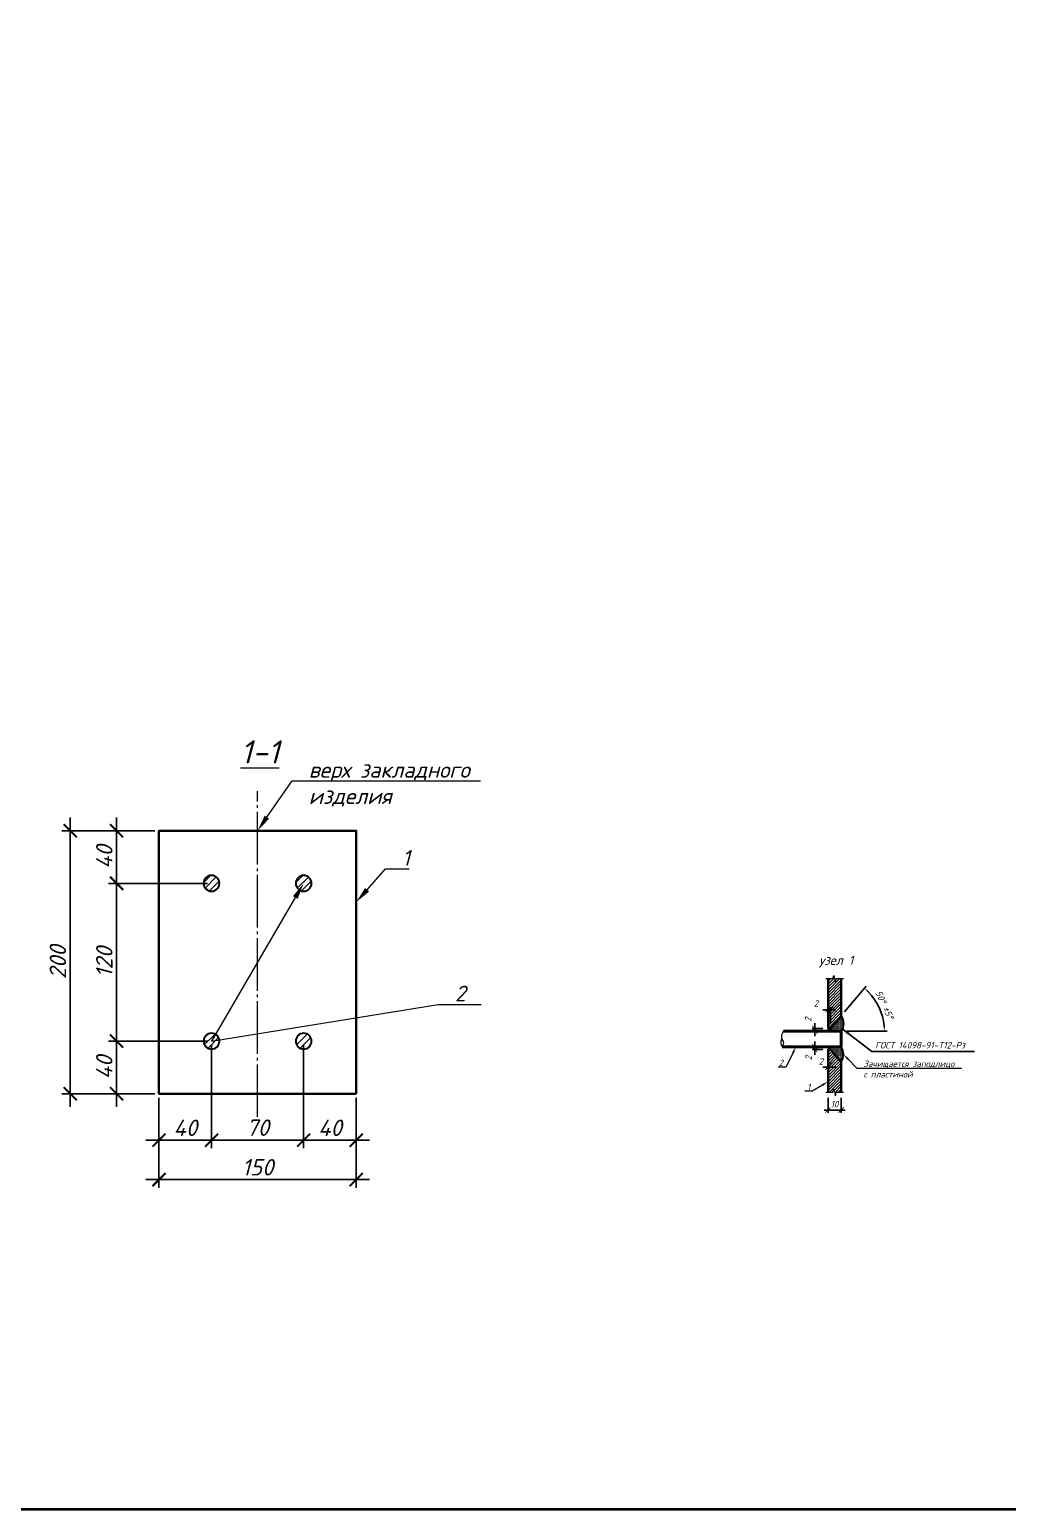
# Model space of a CAD drawing. Header units: millimetres. Extents: x -1807136 to 209800, y 0 to 410608.
# Drawn here: x 67420 to 68163, y 56757 to 57882 of the extents above; entities that cross this region are included whole.
import ezdxf
from ezdxf import colors
from ezdxf.entities.mleader import LeaderData, LeaderLine
from ezdxf.math import Vec2, Vec3

# ---------------------------------------------------------------- set-up
doc = ezdxf.new("R2010")
doc.units = ezdxf.units.MM
doc.header["$PDMODE"] = 3
doc.linetypes.add('GOST2.303 5', pattern=[24, 20, -1.5, 1, -1.5])
doc.layers.get('0').update_dxf_attribs({"lineweight": 5})
doc.layers.get('Defpoints').update_dxf_attribs({"lineweight": 0})
for name, color, linetype, lineweight in [('!!!Металл разрез', 7, 'Continuous', 35), ('#Dimensions', 7, 'Continuous', 9), ('#Арматура', 152, 'Continuous', 30), ('k_ Арм. Каркасы', 1, 'Continuous', 35), ('k_ Арматура', 3, 'Continuous', 50), ('k_ Размеры', 7, 'Continuous', 15), ('k_ Штриховка', 8, 'Continuous', 5), ('к_Сварка', 132, 'Continuous', 30)]:
    doc.layers.add(name, color=color, linetype=linetype, lineweight=lineweight)
doc.styles.get("Standard").update_dxf_attribs({"font": 'arial.ttf'})
doc.styles.add('STEP PR', font='isocpeui.ttf')
doc.dimstyles.new('100!', dxfattribs={"dimscale": 100, "dimtxt": 2.5, "dimasz": 2, "dimexe": 1, "dimexo": 2, "dimgap": 0.7, "dimtad": 1, "dimdec": 4, "dimlfac": -1, "dimdsep": 46, "dimtxsty": 'Standard', "dimblk": 'ARCHTICK', "dimcen": 2, "dimdle": 1, "dimclrt": 1, "dimadec": 4, "dimazin": 0, "dimtfac": 1, "dimtdec": 4, "dimtofl": 0, "dimtmove": 1, "dimatfit": 3, "dimfxl": 1, "dimtolj": 1, "dimtzin": 0, "dimarcsym": 0})
doc.dimstyles.new('SPDS', dxfattribs={"dimscale": 10, "dimtxt": 2.5, "dimasz": 2, "dimexe": 1.25, "dimexo": 0.625, "dimtad": 1, "dimdec": 0, "dimrnd": 0.001, "dimtxsty": 'STEP PR', "dimblk": 'ARCHTICK', "dimcen": 2.5, "dimdle": 2, "dimclrd": 256, "dimclre": 256, "dimclrt": 7, "dimadec": 0, "dimazin": 2, "dimtfac": 0.75, "dimtdec": 0, "dimtmove": 1, "dimatfit": 3, "dimfxl": 1, "dimtolj": 1, "dimarcsym": 1})
doc.dimstyles.new('STEP PR', dxfattribs={"dimscale": 10, "dimtxt": 2.5, "dimasz": 2, "dimexe": 1, "dimexo": 2, "dimgap": 1, "dimtad": 1, "dimdec": 4, "dimlfac": -1, "dimtxsty": 'STEP PR', "dimblk": 'ARCHTICK', "dimcen": 2, "dimdle": 1.5, "dimclrt": 1, "dimadec": 0, "dimazin": 0, "dimtfac": 1, "dimtdec": 4, "dimtmove": 1, "dimatfit": 3, "dimldrblk": 'DOTSMALL', "dimfxl": 1, "dimtolj": 1, "dimtzin": 0, "dimarcsym": 0})

# ---------------------------------------------------------------- blocks, each defined once
blk = doc.blocks.new('*U55')
at = {"layer": '#Арматура', "lineweight": 0}
h = blk.add_hatch(dxfattribs=at)
h.set_pattern_fill('ANSI31', scale=1.2)
edge = h.paths.add_edge_path()
edge.add_arc((0, 6), 6, 0, 360)
blk.add_circle((0, 6), 6)
blk = doc.blocks.new('_ArchTick')
at = {"color": 0, "linetype": 'ByBlock', "const_width": 0.15}
blk.add_lwpolyline([(-0.5, -0.5), (0.5, 0.5)], dxfattribs=at)
blk = doc.blocks.new('*D223')
at = {"layer": '#Dimensions', "lineweight": -2, "transparency": 16777216}
for p, q in [((67486.1, 57063.3), (67486.1, 57123.3)), ((67555.1, 57113.3), (67479.8, 57113.3)), ((67515.1, 57073.3), (67479.8, 57073.3))]:
    blk.add_line(p, q, dxfattribs=at)
at = {"layer": 'Defpoints', "color": 0, "transparency": 16777216}
for p in [(67486.1, 57113.3), (67558.3, 57113.3), (67518.3, 57073.3)]:
    blk.add_point(p, dxfattribs=at)
at = {"layer": '#Dimensions', "lineweight": -2, "transparency": 16777216, "xscale": 10, "yscale": 10, "zscale": 10}
for p, rotation in [((67486.1, 57113.3), 90), ((67486.1, 57073.3), 270)]:
    blk.add_blockref('_ArchTick', p, dxfattribs=dict(at, rotation=rotation))
at = {"layer": '#Dimensions', "color": 7, "transparency": 16777216, "insert": (67476.7, 57093.3), "char_height": 12.5, "attachment_point": 5, "rotation": 90, "style": 'STEP PR'}
blk.add_mtext('\\A1;40', dxfattribs=at)
blk = doc.blocks.new('*D224')
at = {"layer": '#Dimensions', "lineweight": -2, "transparency": 16777216}
for p, q in [((67486.1, 57103.3), (67486.1, 57243.3)), ((67555.1, 57233.3), (67479.8, 57233.3)), ((67555.1, 57113.3), (67479.8, 57113.3))]:
    blk.add_line(p, q, dxfattribs=at)
at = {"layer": 'Defpoints', "color": 0, "transparency": 16777216}
for p in [(67486.1, 57233.3), (67558.3, 57233.3), (67558.3, 57113.3)]:
    blk.add_point(p, dxfattribs=at)
at = {"layer": '#Dimensions', "lineweight": -2, "transparency": 16777216, "xscale": 10, "yscale": 10, "zscale": 10}
for p, rotation in [((67486.1, 57233.3), 90), ((67486.1, 57113.3), 270)]:
    blk.add_blockref('_ArchTick', p, dxfattribs=dict(at, rotation=rotation))
at = {"layer": '#Dimensions', "color": 7, "transparency": 16777216, "insert": (67476.7, 57173.3), "char_height": 12.5, "attachment_point": 5, "rotation": 90, "style": 'STEP PR'}
blk.add_mtext('\\A1;120', dxfattribs=at)
blk = doc.blocks.new('*D225')
at = {"layer": '#Dimensions', "lineweight": -2, "transparency": 16777216}
for p, q in [((67486.1, 57223.3), (67486.1, 57283.3)), ((67515.1, 57273.3), (67479.8, 57273.3)), ((67555.1, 57233.3), (67479.8, 57233.3))]:
    blk.add_line(p, q, dxfattribs=at)
at = {"layer": 'Defpoints', "color": 0, "transparency": 16777216}
for p in [(67486.1, 57273.3), (67518.3, 57273.3), (67558.3, 57233.3)]:
    blk.add_point(p, dxfattribs=at)
at = {"layer": '#Dimensions', "lineweight": -2, "transparency": 16777216, "xscale": 10, "yscale": 10, "zscale": 10}
for p, rotation in [((67486.1, 57273.3), 90), ((67486.1, 57233.3), 270)]:
    blk.add_blockref('_ArchTick', p, dxfattribs=dict(at, rotation=rotation))
at = {"layer": '#Dimensions', "color": 7, "transparency": 16777216, "insert": (67476.7, 57253.3), "char_height": 12.5, "attachment_point": 5, "rotation": 90, "style": 'STEP PR'}
blk.add_mtext('\\A1;40', dxfattribs=at)
blk = doc.blocks.new('*D226')
at = {"layer": '#Dimensions', "lineweight": -2, "transparency": 16777216}
for p, q in [((67558.3, 57110.2), (67558.3, 57031.8)), ((67518.3, 57070.2), (67518.3, 57031.8)), ((67508.3, 57038), (67568.3, 57038))]:
    blk.add_line(p, q, dxfattribs=at)
at = {"layer": 'Defpoints', "color": 0, "transparency": 16777216}
for p in [(67558.3, 57113.3), (67518.3, 57073.3), (67558.3, 57038)]:
    blk.add_point(p, dxfattribs=at)
at = {"layer": '#Dimensions', "lineweight": -2, "transparency": 16777216, "xscale": 10, "yscale": 10, "zscale": 10, "rotation": 180}
blk.add_blockref('_ArchTick', (67518.3, 57038), dxfattribs=at)
at = {"layer": '#Dimensions', "lineweight": -2, "transparency": 16777216, "xscale": 10, "yscale": 10, "zscale": 10}
blk.add_blockref('_ArchTick', (67558.3, 57038), dxfattribs=at)
at = {"layer": '#Dimensions', "color": 7, "transparency": 16777216, "insert": (67538.3, 57047.4), "char_height": 12.5, "attachment_point": 5, "style": 'STEP PR'}
blk.add_mtext('\\A1;40', dxfattribs=at)
blk = doc.blocks.new('*D227')
at = {"layer": '#Dimensions', "lineweight": -2, "transparency": 16777216}
for p, q in [((67558.3, 57110.2), (67558.3, 57031.8)), ((67628.3, 57110.2), (67628.3, 57031.8)), ((67548.3, 57038), (67638.3, 57038))]:
    blk.add_line(p, q, dxfattribs=at)
at = {"layer": 'Defpoints', "color": 0, "transparency": 16777216}
for p in [(67558.3, 57113.3), (67628.3, 57113.3), (67628.3, 57038)]:
    blk.add_point(p, dxfattribs=at)
at = {"layer": '#Dimensions', "lineweight": -2, "transparency": 16777216, "xscale": 10, "yscale": 10, "zscale": 10, "rotation": 180}
blk.add_blockref('_ArchTick', (67558.3, 57038), dxfattribs=at)
at = {"layer": '#Dimensions', "lineweight": -2, "transparency": 16777216, "xscale": 10, "yscale": 10, "zscale": 10}
blk.add_blockref('_ArchTick', (67628.3, 57038), dxfattribs=at)
at = {"layer": '#Dimensions', "color": 7, "transparency": 16777216, "insert": (67593.3, 57047.5), "char_height": 12.5, "attachment_point": 5, "style": 'STEP PR'}
blk.add_mtext('\\A1;70', dxfattribs=at)
blk = doc.blocks.new('*D228')
at = {"layer": '#Dimensions', "lineweight": -2, "transparency": 16777216}
for p, q in [((67628.3, 57110.2), (67628.3, 57031.8)), ((67668.3, 57070.2), (67668.3, 57031.8)), ((67618.3, 57038), (67678.3, 57038))]:
    blk.add_line(p, q, dxfattribs=at)
at = {"layer": 'Defpoints', "color": 0, "transparency": 16777216}
for p in [(67628.3, 57113.3), (67668.3, 57073.3), (67668.3, 57038)]:
    blk.add_point(p, dxfattribs=at)
at = {"layer": '#Dimensions', "lineweight": -2, "transparency": 16777216, "xscale": 10, "yscale": 10, "zscale": 10, "rotation": 180}
blk.add_blockref('_ArchTick', (67628.3, 57038), dxfattribs=at)
at = {"layer": '#Dimensions', "lineweight": -2, "transparency": 16777216, "xscale": 10, "yscale": 10, "zscale": 10}
blk.add_blockref('_ArchTick', (67668.3, 57038), dxfattribs=at)
at = {"layer": '#Dimensions', "color": 7, "transparency": 16777216, "insert": (67648.3, 57047.4), "char_height": 12.5, "attachment_point": 5, "style": 'STEP PR'}
blk.add_mtext('\\A1;40', dxfattribs=at)
blk = doc.blocks.new('*D229')
at = {"layer": '#Dimensions', "lineweight": -2, "transparency": 16777216}
for p, q in [((67518.3, 57070.2), (67518.3, 57001.8)), ((67668.3, 57070.2), (67668.3, 57001.8)), ((67678.3, 57008), (67508.3, 57008))]:
    blk.add_line(p, q, dxfattribs=at)
at = {"layer": 'Defpoints', "color": 0, "transparency": 16777216}
for p in [(67518.3, 57073.3), (67668.3, 57073.3), (67518.3, 57008)]:
    blk.add_point(p, dxfattribs=at)
at = {"layer": '#Dimensions', "lineweight": -2, "transparency": 16777216, "xscale": 10, "yscale": 10, "zscale": 10, "rotation": 180}
blk.add_blockref('_ArchTick', (67518.3, 57008), dxfattribs=at)
at = {"layer": '#Dimensions', "lineweight": -2, "transparency": 16777216, "xscale": 10, "yscale": 10, "zscale": 10}
blk.add_blockref('_ArchTick', (67668.3, 57008), dxfattribs=at)
at = {"layer": '#Dimensions', "color": 7, "transparency": 16777216, "insert": (67593.3, 57017.4), "char_height": 12.5, "attachment_point": 5, "style": 'STEP PR'}
blk.add_mtext('\\A1;150', dxfattribs=at)
blk = doc.blocks.new('*D230')
at = {"layer": '#Dimensions', "lineweight": -2, "transparency": 16777216}
for p, q in [((67450.8, 57063.3), (67450.8, 57283.3)), ((67515.1, 57273.3), (67444.5, 57273.3)), ((67515.1, 57073.3), (67444.5, 57073.3))]:
    blk.add_line(p, q, dxfattribs=at)
at = {"layer": 'Defpoints', "color": 0, "transparency": 16777216}
for p in [(67450.8, 57273.3), (67518.3, 57273.3), (67518.3, 57073.3)]:
    blk.add_point(p, dxfattribs=at)
at = {"layer": '#Dimensions', "lineweight": -2, "transparency": 16777216, "xscale": 10, "yscale": 10, "zscale": 10}
for p, rotation in [((67450.8, 57273.3), 90), ((67450.8, 57073.3), 270)]:
    blk.add_blockref('_ArchTick', p, dxfattribs=dict(at, rotation=rotation))
at = {"layer": '#Dimensions', "color": 7, "transparency": 16777216, "insert": (67441.4, 57173.3), "char_height": 12.5, "attachment_point": 5, "rotation": 90, "style": 'STEP PR'}
blk.add_mtext('\\A1;200', dxfattribs=at)
blk = doc.blocks.new('*D234')
at = {"layer": '#Dimensions', "color": 0, "lineweight": -2, "transparency": 16777216}
for p, q in [((68027, 57137.2), (68023, 57137.2)), ((68027, 57127), (68027, 57139.2)), ((68027, 57137.2), (68029, 57137.2)), ((68029, 57127), (68029, 57139.2)), ((68029, 57137.2), (68033, 57137.2))]:
    blk.add_line(p, q, dxfattribs=at)
at = {"layer": 'Defpoints', "color": 0, "transparency": 16777216}
for p in [(68029, 57137.2), (68027, 57123), (68029, 57123)]:
    blk.add_point(p, dxfattribs=at)
at = {"layer": '#Dimensions', "color": 0, "lineweight": -2, "transparency": 16777216, "xscale": 4, "yscale": 4, "zscale": 4}
blk.add_blockref('_ArchTick', (68027, 57137.2), dxfattribs=at)
at = {"layer": '#Dimensions', "color": 0, "lineweight": -2, "transparency": 16777216, "xscale": 4, "yscale": 4, "zscale": 4, "rotation": 180}
blk.add_blockref('_ArchTick', (68029, 57137.2), dxfattribs=at)
at = {"layer": '#Dimensions', "color": 1, "transparency": 16777216, "insert": (68017.9, 57142), "char_height": 5, "attachment_point": 5, "style": 'STEP PR'}
blk.add_mtext('\\A1;2', dxfattribs=at)
blk = doc.blocks.new('_DotSmall')
at = {"color": 0, "linetype": 'ByBlock', "const_width": 0.5}
blk.add_lwpolyline([(-0.0625, 0, 1), (0.0625, 0, 1)], format="xyb", close=True, dxfattribs=at)
blk = doc.blocks.new('*D235')
at = {"layer": '#Dimensions', "color": 0, "lineweight": -2, "transparency": 16777216}
for p, q in [((68023, 57123), (68014.9, 57123)), ((68023, 57121), (68014.9, 57121)), ((68016.9, 57123), (68016.9, 57127)), ((68016.9, 57123), (68016.9, 57121)), ((68016.9, 57121), (68016.9, 57117))]:
    blk.add_line(p, q, dxfattribs=at)
at = {"layer": 'Defpoints', "color": 0, "transparency": 16777216}
for p in [(68016.9, 57121), (68027, 57123), (68027, 57121)]:
    blk.add_point(p, dxfattribs=at)
at = {"layer": '#Dimensions', "color": 0, "lineweight": -2, "transparency": 16777216, "xscale": 4, "yscale": 4, "zscale": 4}
for p, rotation in [((68016.9, 57123), 270), ((68016.9, 57121), 90)]:
    blk.add_blockref('_ArchTick', p, dxfattribs=dict(at, rotation=rotation))
at = {"layer": '#Dimensions', "color": 1, "transparency": 16777216, "insert": (68011.9, 57129.7), "char_height": 5, "attachment_point": 5, "rotation": 90, "style": 'STEP PR'}
blk.add_mtext('\\A1;2', dxfattribs=at)
blk = doc.blocks.new('*D236')
at = {"layer": '#Dimensions', "color": 0, "lineweight": -2, "transparency": 16777216}
for p, q in [((68027, 57103), (68027, 57091.5)), ((68029, 57097.5), (68029, 57095.5)), ((68027, 57093.5), (68023, 57093.5)), ((68027, 57093.5), (68029, 57093.5)), ((68029, 57093.5), (68033, 57093.5))]:
    blk.add_line(p, q, dxfattribs=at)
at = {"layer": 'Defpoints', "color": 0, "transparency": 16777216}
for p in [(68027, 57107), (68029, 57093.5), (68029, 57093.5)]:
    blk.add_point(p, dxfattribs=at)
at = {"layer": '#Dimensions', "color": 0, "lineweight": -2, "transparency": 16777216, "xscale": 4, "yscale": 4, "zscale": 4}
blk.add_blockref('_ArchTick', (68027, 57093.5), dxfattribs=at)
at = {"layer": '#Dimensions', "color": 0, "lineweight": -2, "transparency": 16777216, "xscale": 4, "yscale": 4, "zscale": 4, "rotation": 180}
blk.add_blockref('_ArchTick', (68029, 57093.5), dxfattribs=at)
at = {"layer": '#Dimensions', "color": 1, "transparency": 16777216, "insert": (68021.7, 57097.9), "char_height": 5, "attachment_point": 5, "style": 'STEP PR'}
blk.add_mtext('\\A1;2', dxfattribs=at)
blk = doc.blocks.new('*D237')
at = {"layer": '#Dimensions', "color": 0, "lineweight": -2, "transparency": 16777216}
for p, q in [((68023, 57109), (68014.9, 57109)), ((68023, 57107), (68014.9, 57107)), ((68016.9, 57109), (68016.9, 57113)), ((68016.9, 57109), (68016.9, 57107)), ((68016.9, 57107), (68016.9, 57103))]:
    blk.add_line(p, q, dxfattribs=at)
at = {"layer": 'Defpoints', "color": 0, "transparency": 16777216}
for p in [(68016.9, 57107), (68027, 57109), (68027, 57107)]:
    blk.add_point(p, dxfattribs=at)
at = {"layer": '#Dimensions', "color": 0, "lineweight": -2, "transparency": 16777216, "xscale": 4, "yscale": 4, "zscale": 4}
for p, rotation in [((68016.9, 57109), 270), ((68016.9, 57107), 90)]:
    blk.add_blockref('_ArchTick', p, dxfattribs=dict(at, rotation=rotation))
at = {"layer": '#Dimensions', "color": 1, "transparency": 16777216, "insert": (68012.2, 57100.6), "char_height": 5, "attachment_point": 5, "rotation": 90, "style": 'STEP PR'}
blk.add_mtext('\\A1;2', dxfattribs=at)
blk = doc.blocks.new('*D238')
at = {"layer": '#Dimensions', "color": 0, "lineweight": -2, "transparency": 16777216}
for p, q in [((68039.6, 57135.6), (68056, 57155.1)), ((68041, 57121), (68071.9, 57121))]:
    blk.add_line(p, q, dxfattribs=at)
blk.add_arc((68027.3, 57121), 42.5, 5.3892, 44.6108, dxfattribs=at)
at = {"layer": '#Dimensions', "color": 0, "transparency": 16777216}
for points in [[(68057.2, 57150.4), (68058.1, 57151.3), (68054.7, 57153.6)], [(68070.4, 57125), (68069, 57124.9), (68069.9, 57121)]]:
    blk.add_solid(points, dxfattribs=at)
at = {"layer": 'Defpoints', "color": 0, "transparency": 16777216}
for p in [(68037, 57132.5), (68068.1, 57133.2), (67993.1, 57121), (68029, 57123), (68037, 57121)]:
    blk.add_point(p, dxfattribs=at)
at = {"layer": '#Dimensions', "color": 1, "transparency": 16777216, "insert": (68070, 57140.9), "char_height": 5, "attachment_point": 5, "rotation": 295, "style": 'STEP PR'}
blk.add_mtext('\\A1;50° ±5°', dxfattribs=at)
blk = doc.blocks.new('*U170')
at = {"color": 0, "linetype": 'ByBlock', "lineweight": -2}
for p, q in [((2.75, 0), (3.0625, 1.25)), ((3.0625, 1.25), (3.6875, -1.25)), ((2.75, 0), (0, 0)), ((3.6875, -1.25), (4, 0)), ((6.75, 0), (4, 0))]:
    blk.add_line(p, q, dxfattribs=at)
blk = doc.blocks.new('*U171')
at = {"color": 0, "linetype": 'ByBlock', "lineweight": -2}
for p, q in [((2.75, 0), (3.0625, 1.25)), ((3.0625, 1.25), (3.6875, -1.25)), ((2.75, 0), (0, 0)), ((3.6875, -1.25), (4, 0)), ((6.75, 0), (4, 0))]:
    blk.add_line(p, q, dxfattribs=at)
blk = doc.blocks.new('*D239')
at = {"layer": '#Dimensions', "color": 0, "lineweight": -2, "transparency": 16777216}
for p, q in [((68027, 57070.2), (68027, 57058.9)), ((68037, 57070.2), (68037, 57058.9)), ((68024, 57060.9), (68040, 57060.9))]:
    blk.add_line(p, q, dxfattribs=at)
at = {"layer": 'Defpoints', "color": 0, "transparency": 16777216}
for p in [(68027, 57074.2), (68037, 57074.2), (68037, 57060.9)]:
    blk.add_point(p, dxfattribs=at)
at = {"layer": '#Dimensions', "color": 0, "lineweight": -2, "transparency": 16777216, "xscale": 4, "yscale": 4, "zscale": 4, "rotation": 180}
blk.add_blockref('_ArchTick', (68027, 57060.9), dxfattribs=at)
at = {"layer": '#Dimensions', "color": 0, "lineweight": -2, "transparency": 16777216, "xscale": 4, "yscale": 4, "zscale": 4}
blk.add_blockref('_ArchTick', (68037, 57060.9), dxfattribs=at)
at = {"layer": '#Dimensions', "color": 1, "transparency": 16777216, "insert": (68032, 57065.4), "char_height": 5, "attachment_point": 5, "style": 'STEP PR'}
blk.add_mtext('\\A1;10', dxfattribs=at)

msp = doc.modelspace()

# ---------------------------------------------------------------- hatches: boundary and pattern name
at = {"layer": 'k_ Штриховка', "true_color": 0x6b6b6b}
h = msp.add_hatch(dxfattribs=at)
h.set_pattern_fill('ANSI31', color=251, scale=0.5)
h.set_pattern_definition([(45, (-168654.0253, 209866.1038), (-1.122532015, 1.122532015), [])])
h.paths.add_polyline_path([(68037.01436, 57160.63867), (68033.26436, 57160.63867), (68032.63936, 57158.13867), (68031.38936, 57163.13867), (68030.76436, 57160.63867), (68027.01436, 57160.63867), (68027.01436, 57122.97272), (68029.01436, 57122.97272), (68037.01436, 57132.50675)])
h.paths.add_polyline_path([(68037.01436, 57097.43869), (68029.01436, 57106.97272), (68027.01436, 57106.97272), (68027.01436, 57074.2179), (68030.76436, 57074.2179), (68031.38936, 57076.7179), (68032.63936, 57071.7179), (68033.26436, 57074.2179), (68037.01436, 57074.2179)])
h = msp.add_hatch(dxfattribs=at)
h.set_pattern_fill('DOTS', color=251, scale=0.5)
h.set_pattern_definition([(0, (-168654.02526, 209866.1038), (0.396875, 0.79375), [0, -0.79375])])
edge = h.paths.add_edge_path()
edge.add_spline(control_points=[(68037.01436, 57120.97272), (68037.8825, 57122.83304), (68039.66939, 57126.66217), (68037.91594, 57130.5221), (68037.01436, 57132.50675)], knot_values=[0, 0, 0, 0, 5.8614669012, 12.0647765025, 12.0647765025, 12.0647765025, 12.0647765025], degree=3, periodic=0)
edge.add_line((68037.01436, 57132.50675), (68029.01436, 57122.97272))
edge.add_line((68029.01436, 57122.97272), (68029.01436, 57120.97272))
edge.add_line((68029.01436, 57120.97272), (68037.01436, 57120.97272))
edge = h.paths.add_edge_path()
edge.add_spline(control_points=[(68037.01436, 57097.43869), (68037.91594, 57099.42334), (68039.66939, 57103.28327), (68037.8825, 57107.1124), (68037.01436, 57108.97272)], knot_values=[0, 0, 0, 0, 6.2033096013, 12.0647765025, 12.0647765025, 12.0647765025, 12.0647765025], degree=3, periodic=0)
edge.add_line((68037.01436, 57108.97272), (68029.01436, 57108.97272))
edge.add_line((68029.01436, 57108.97272), (68029.01436, 57106.97272))
edge.add_line((68029.01436, 57106.97272), (68037.01436, 57097.43869))

# ---------------------------------------------------------------- linework, layer by layer
at = {"layer": '!!!Металл разрез'}
msp.add_lwpolyline([(67668.25595, 57073.31396), (67518.25595, 57073.31396), (67518.25595, 57273.31396), (67668.25595, 57273.31396)], close=True, dxfattribs=at)
at = {"color": 3, "lineweight": 40}
msp.add_lwpolyline([(65502.95204, 65759.17017), (89179.3989, 65759.17017), (89179.3989, 56757.24038), (65502.95204, 56757.24038)], close=True, dxfattribs=at)
at = {"linetype": 'GOST2.303 5', "ltscale": 2}
msp.add_lwpolyline([(67593.25595, 57055.65138), (67593.25595, 57303.29306)], dxfattribs=at)
for points in [[(68027.01436, 57122.97272), (68027.01436, 57120.97272)], [(68027.01436, 57108.97272), (68027.01436, 57106.97272)]]:
    msp.add_lwpolyline(points)
for points, knots in [([(67993.05051, 57120.97272), (67992.30645, 57119.60198), (67990.8808, 57116.97561), (67992.60086, 57113.6335), (67993.51077, 57111.52321), (67992.19695, 57108.9449), (67991.98808, 57108.951)], [0, 0, 0, 0, 4.282091908, 8.204614529, 12.4310550672, 13.0216912554, 13.0216912554, 13.0216912554, 13.0216912554]), ([(67991.97309, 57114.89578), (67991.19763, 57113.72382), (67990.69958, 57111.76693), (67991.62054, 57110.42061), (67991.9883, 57108.90094), (67991.98808, 57108.87585)], [0, 0, 0, 0, 3.6201016644, 6.4324577887, 6.5076108841, 6.5076108841, 6.5076108841, 6.5076108841])]:
    msp.add_open_spline(points, degree=3, knots=knots)
at = {"layer": 'k_ Арм. Каркасы'}
for points in [[(68027.01436, 57160.63867), (68027.01436, 57122.97272)], [(68037.01436, 57132.50675), (68037.01436, 57160.63867)], [(68029.01436, 57122.97272), (68037.01436, 57132.50675)], [(68027.01436, 57122.97272), (68029.01436, 57122.97272)], [(68027.01436, 57106.97272), (68027.01436, 57074.2179)], [(68027.01436, 57106.97272), (68029.01436, 57106.97272)], [(68029.01436, 57106.97272), (68037.01436, 57097.43869)], [(68037.01436, 57074.2179), (68037.01436, 57097.43869)]]:
    msp.add_lwpolyline(points, dxfattribs=at)
at = {"layer": 'k_ Арматура'}
for points in [[(67993.05051, 57120.97272), (68037.01436, 57120.97272)], [(68037.01436, 57120.97272), (68037.01436, 57108.97272)], [(67992.08758, 57108.97272), (68037.01436, 57108.97272)]]:
    msp.add_lwpolyline(points, dxfattribs=at)
at = {"layer": 'к_Сварка'}
for points in [[(68029.01436, 57122.97272), (68029.01436, 57120.97272)], [(68029.01436, 57106.97272), (68029.01436, 57108.97272)]]:
    msp.add_lwpolyline(points, dxfattribs=at)
for points in [[(68037.01436, 57132.50675), (68038.78312, 57126.56095), (68037.01436, 57120.97272)], [(68037.01436, 57097.43869), (68038.78312, 57103.38449), (68037.01436, 57108.97272)]]:
    msp.add_spline(points, degree=3, dxfattribs=at)

# ---------------------------------------------------------------- block references
at = {"layer": '#Арматура', "xscale": -1, "rotation": 270}
for p in [(67552.25595, 57233.31396), (67622.25595, 57233.31396), (67552.25595, 57113.31396), (67622.25595, 57113.31396)]:
    msp.add_blockref('*U55', p, dxfattribs=at)
at = {"xscale": 2, "yscale": 2, "zscale": 2}
for name, p in [('*U170', (68025.26436, 57160.63867)), ('*U171', (68025.26436, 57074.2179))]:
    msp.add_blockref(name, p, dxfattribs=at)

# ---------------------------------------------------------------- texts
at = {"layer": '#Dimensions', "lineweight": 13, "insert": (68096.98171, 57110.20158), "char_height": 5, "width": 94.8739161, "attachment_point": 5, "style": 'STEP PR'}
msp.add_mtext('ГОСТ 14098-91-T12-Рз ', dxfattribs=at)
at = {"color": 1, "insert": (68033.23967, 57173.84687), "char_height": 7, "attachment_point": 5, "style": 'STEP PR'}
msp.add_mtext('\\A1;узел 1', dxfattribs=at)
at = {"layer": 'k_ Размеры', "insert": (67595.02454, 57333.2748), "char_height": 17.5, "attachment_point": 5, "style": 'STEP PR'}
msp.add_mtext('\\A1;{\\L1-1}', dxfattribs=at)

# ---------------------------------------------------------------- dimensions: what is measured, and where the dimension line sits
at = {"layer": '#Dimensions'}
for base, p1, p2, picture, middle in [((67450.78718, 57273.31396), (67518.25595, 57073.31396), (67518.25595, 57273.31396), '*D230', (67441.41218, 57173.31396)), ((67486.09923, 57273.31396), (67558.25595, 57233.31396), (67518.25595, 57273.31396), '*D225', (67476.72423, 57253.31396)), ((67486.09923, 57233.31396), (67558.25595, 57113.31396), (67558.25595, 57233.31396), '*D224', (67476.72423, 57173.31396)), ((67486.09923, 57113.31396), (67518.25595, 57073.31396), (67558.25595, 57113.31396), '*D223', (67476.72423, 57093.31396))]:
    dim = msp.add_linear_dim(base=base, p1=p1, p2=p2, angle=90, dimstyle='SPDS', override={"dimscale": 5}, dxfattribs=at)
    dim.commit()
    dim.dimension.update_dxf_attribs({"geometry": picture, "text_midpoint": middle})
dim = msp.add_angular_dim_2l(base=(68068.09083, 57133.17386), line1=((67993.05051, 57120.97272), (68037.01436, 57120.97272)), line2=((68029.01436, 57122.97272), (68037.01436, 57132.50675)), text='<> ±5°', dimstyle='STEP PR', override={"dimscale": 2, "dimsah": 1}, dxfattribs=at)
dim.commit()
dim.dimension.update_dxf_attribs({"geometry": '*D238', "text_midpoint": (68069.97229, 57140.85427)})
for base, p1, p2, picture, middle in [((68029.01436, 57137.21197), (68027.01436, 57122.97272), (68029.01436, 57122.97272), '*D234', (68017.94896, 57137.48629)), ((68029.01436, 57093.50101), (68027.01436, 57106.97272), (68029.01436, 57093.50101), '*D236', (68021.68951, 57093.39122))]:
    dim = msp.add_linear_dim(base=base, p1=p1, p2=p2, dimstyle='STEP PR', override={"dimscale": 2}, dxfattribs=at)
    dim.commit()
    dim.dimension.update_dxf_attribs({"geometry": picture, "text_midpoint": middle, "dimtype": 160})
for base, p1, p2, picture, middle in [((68016.93005, 57120.97272), (68027.01436, 57122.97272), (68027.01436, 57120.97272), '*D235', (68016.3899, 57129.74274)), ((68016.93005, 57106.97272), (68027.01436, 57108.97272), (68027.01436, 57106.97272), '*D237', (68016.69158, 57100.60066))]:
    dim = msp.add_linear_dim(base=base, p1=p1, p2=p2, angle=90, dimstyle='STEP PR', override={"dimscale": 2}, dxfattribs=at)
    dim.commit()
    dim.dimension.update_dxf_attribs({"geometry": picture, "text_midpoint": middle, "dimtype": 160})
for base, p1, p2, dimstyle, override, picture, middle in [((67558.25595, 57038.04322), (67518.25595, 57073.31396), (67558.25595, 57113.31396), 'SPDS', {"dimscale": 5}, '*D226', (67538.25595, 57047.41822)), ((67628.25595, 57038.04322), (67558.25595, 57113.31396), (67628.25595, 57113.31396), 'SPDS', {"dimscale": 5}, '*D227', (67593.25595, 57047.49871)), ((67668.25595, 57038.04322), (67628.25595, 57113.31396), (67668.25595, 57073.31396), 'SPDS', {"dimscale": 5}, '*D228', (67648.25595, 57047.41822)), ((67518.25595, 57008.01682), (67668.25595, 57073.31396), (67518.25595, 57073.31396), 'SPDS', {"dimscale": 5}, '*D229', (67593.25595, 57017.39182)), ((68037.01436, 57060.93535), (68027.01436, 57074.2179), (68037.01436, 57074.2179), 'STEP PR', {"dimscale": 2}, '*D239', (68032.01436, 57065.43535))]:
    dim = msp.add_linear_dim(base=base, p1=p1, p2=p2, dimstyle=dimstyle, override=override, dxfattribs=at)
    dim.commit()
    dim.dimension.update_dxf_attribs({"geometry": picture, "text_midpoint": middle})

# ---------------------------------------------------------------- leaders
at = {"layer": '#Dimensions', "lineweight": 13}
msp.add_leader([(68037.7938, 57122.69587), (68060.32586, 57105.34868), (68138.44691, 57105.34868)], dimstyle='100!', override={"dimscale": 2, "dimasz": 3, "dimrnd": 5}, dxfattribs=at)
ml = msp.add_multileader_mtext('Standard', dxfattribs=at)
ml.set_content('\\A1;2', color=256, style='STEP PR')
ml.set_leader_properties(color=256, linetype='ByLayer', lineweight=-1)
ml.build(insert=Vec2(0, 0))
ml.multileader.update_dxf_attribs({"text_left_attachment_type": 6, "text_right_attachment_type": 6, "dogleg_length": 0, "arrow_head_size": 5, "scale": 0.02})
ctx = ml.context
ctx.base_point, ctx.scale, ctx.char_height, ctx.arrow_head_size, ctx.plane_origin = Vec3(67987.48692, 57093.41522), 0.02, 4.8, 5, Vec3(76022.40552, 49430.9302)
ctx.left_attachment, ctx.right_attachment = 6, 6
notes = []
notes.append((ctx, [(1, (1, 1, 0), (67994.8942, 57093.41522), (-1, 0), 0, [(1, [(68002.6259, 57108.97272)], 0, [])])]))
ctx.mtext.insert, ctx.mtext.rotation, ctx.mtext.flow_direction = Vec3(67989.48692, 57099.17522), 6.2831853072, 5
ml = msp.add_multileader_mtext('Standard', dxfattribs=at)
ml.set_content('\\A1; Зачищается заподлицо\\P с пластиной', color=256, style='STEP PR')
ml.set_leader_properties(color=256, linetype='ByLayer', lineweight=-1)
ml.build(insert=Vec2(0, 0))
ml.multileader.update_dxf_attribs({"text_left_attachment_type": 6, "text_right_attachment_type": 6, "dogleg_length": 0, "arrow_head_size": 5, "scale": 0.02})
ctx = ml.context
ctx.base_point, ctx.scale, ctx.char_height, ctx.arrow_head_size, ctx.plane_origin = Vec3(68048.98465, 57092.7245), 0.02, 4.8, 5, Vec3(76147.65579, 49436.30368)
ctx.left_attachment, ctx.right_attachment = 6, 6
notes.append((ctx, [(0, (1, 1, 0), (68048.98465, 57092.7245), (1, 0), 0, [(1, [(68038.78374, 57103.20946)], 0, [])])]))
ctx.mtext.insert, ctx.mtext.rotation, ctx.mtext.flow_direction = Vec3(68050.98465, 57098.4845), 6.2831853072, 5
ml = msp.add_multileader_mtext('Standard', dxfattribs=at)
ml.set_content('\\A1;1', color=256, style='STEP PR')
ml.set_leader_properties(color=256, linetype='ByLayer', lineweight=-1)
ml.build(insert=Vec2(0, 0))
ml.multileader.update_dxf_attribs({"text_left_attachment_type": 6, "text_right_attachment_type": 6, "dogleg_length": 0, "arrow_head_size": 5, "scale": 0.02})
ctx = ml.context
ctx.base_point, ctx.scale, ctx.char_height, ctx.arrow_head_size, ctx.plane_origin = Vec3(68009.20478, 57075.16398), 0.02, 4.8, 5, Vec3(76042.45793, 49412.67896)
ctx.left_attachment, ctx.right_attachment = 6, 6
notes.append((ctx, [(1, (1, 1, 0), (68014.9466, 57075.16398), (-1, 0), 0, [(1, [(68027.01436, 57082.49794)], 0, [])])]))
ctx.mtext.insert, ctx.mtext.rotation, ctx.mtext.flow_direction = Vec3(68011.20478, 57080.92398), 6.2831853072, 5
at = {"layer": 'k_ Размеры'}
ml = msp.add_multileader_mtext('Standard', dxfattribs=at)
ml.set_content('\\A1; верх закладного\\P изделия', color=256, style='STEP PR')
ml.set_leader_properties(color=256, linetype='ByLayer', lineweight=-1)
ml.build(insert=Vec2(0, 0))
ml.multileader.update_dxf_attribs({"text_left_attachment_type": 6, "text_right_attachment_type": 6, "dogleg_length": 0, "arrow_head_size": 12.5, "scale": 0.05})
ctx = ml.context
ctx.base_point, ctx.scale, ctx.char_height, ctx.arrow_head_size, ctx.landing_gap_size, ctx.plane_origin = Vec3(67619.46569, 57311.22133), 0.05, 12, 12.5, 5, Vec3(75598.25686, 49628.42817)
ctx.left_attachment, ctx.right_attachment = 6, 6
notes.append((ctx, [(0, (1, 1, 0), (67619.46569, 57311.22133), (1, 0), 0, [(2, [(67593.25595, 57273.31396)], 0, [])])]))
ctx.mtext.insert, ctx.mtext.rotation, ctx.mtext.flow_direction = Vec3(67624.46569, 57325.62133), 6.2831853072, 5
ml = msp.add_multileader_mtext('Standard', dxfattribs=at)
ml.set_content('\\A1; 1', color=256, style='STEP PR')
ml.set_leader_properties(color=256, linetype='ByLayer', lineweight=-1)
ml.build(insert=Vec2(0, 0))
ml.multileader.update_dxf_attribs({"text_left_attachment_type": 6, "text_right_attachment_type": 6, "dogleg_length": 0, "arrow_head_size": 12.5, "scale": 0.05})
ctx = ml.context
ctx.base_point, ctx.scale, ctx.char_height, ctx.arrow_head_size, ctx.landing_gap_size, ctx.plane_origin = Vec3(67690.558, 57244.36331), 0.05, 12, 12.5, 5, Vec3(75673.25686, 49574.14803)
ctx.left_attachment, ctx.right_attachment = 6, 6
notes.append((ctx, [(0, (1, 1, 0), (67690.558, 57244.36331), (1, 0), 0, [(2, [(67668.25595, 57219.03382)], 0, [])])]))
ctx.mtext.insert, ctx.mtext.rotation, ctx.mtext.flow_direction = Vec3(67695.558, 57258.76331), 6.2831853072, 5
ml = msp.add_multileader_mtext('Standard', dxfattribs=at)
ml.set_content('\\A1; 2    ', color=256, style='STEP PR')
ml.set_leader_properties(color=256, linetype='ByLayer', lineweight=-1)
ml.build(insert=Vec2(0, 0))
ml.multileader.update_dxf_attribs({"text_left_attachment_type": 6, "text_right_attachment_type": 6, "dogleg_length": 0, "arrow_head_size": 12.5, "scale": 0.05})
ctx = ml.context
ctx.base_point, ctx.scale, ctx.char_height, ctx.arrow_head_size, ctx.landing_gap_size, ctx.plane_origin = Vec3(67730.64065, 57141.0871), 0.05, 12, 12.5, 5, Vec3(75675.60122, 49517.09968)
ctx.left_attachment, ctx.right_attachment = 6, 6
notes.append((ctx, [(0, (1, 1, 0), (67730.64065, 57141.0871), (1, 0), 0, [(2, [(67628.25595, 57233.31396), (67558.25595, 57113.31396)], 0, [])])]))
ctx.mtext.insert, ctx.mtext.rotation, ctx.mtext.defined_height, ctx.mtext.flow_direction = Vec3(67735.64065, 57155.4871), 6.2831853072, 1.200817223434569e-12, 5
for ctx, leaders in notes:
    for number, flags, end, landing, length, lines in leaders:
        leader = LeaderData()
        leader.index, (leader.has_last_leader_line, leader.has_dogleg_vector, leader.attachment_direction) = number, flags
        leader.last_leader_point, leader.dogleg_vector, leader.dogleg_length = Vec3(end), Vec3(landing), length
        for number, points, colour, breaks in lines:
            line = LeaderLine()
            line.index, line.vertices, line.color, line.breaks = number, Vec3.list(points), colors.encode_raw_color(colour), breaks
            leader.lines.append(line)
        ctx.leaders.append(leader)

doc.saveas('drawing.dxf')
